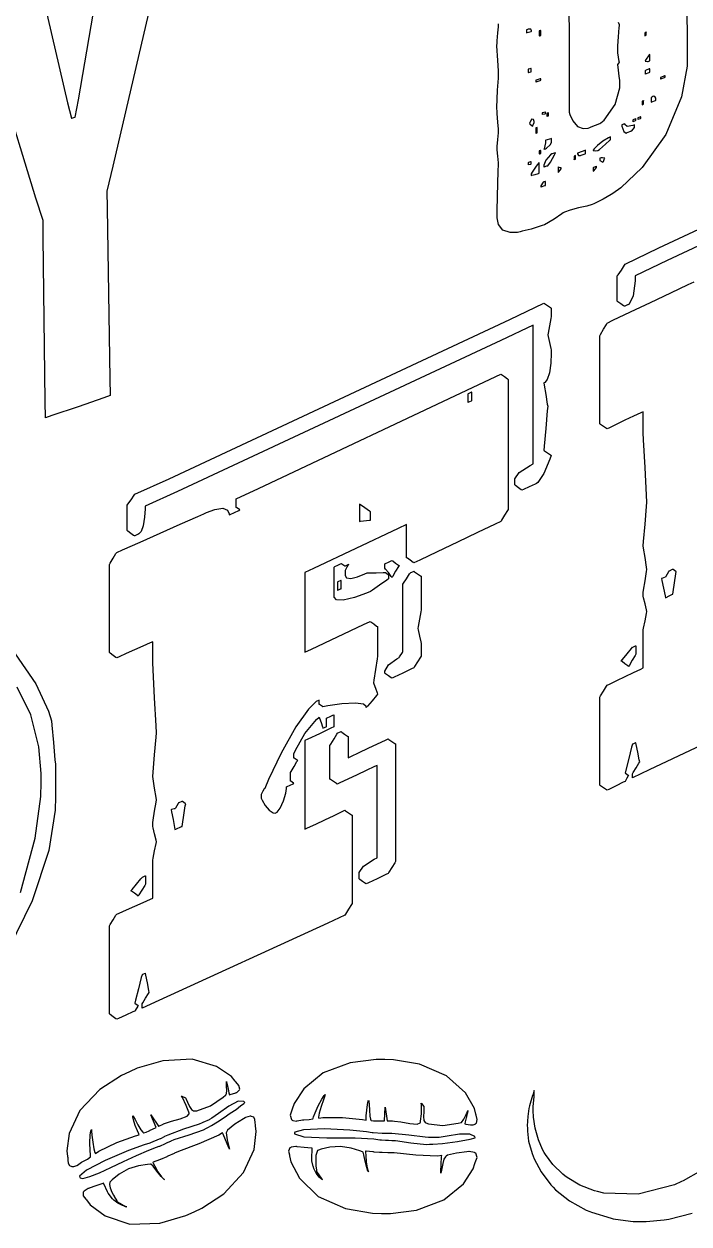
# Model space of a CAD drawing. Extents: x 44 to 313, y 66 to 291.
# Drawn here: x 130.8 to 192, y 70.4 to 180.8 of the extents above; entities that cross this region are included whole.
import ezdxf

# ---------------------------------------------------------------- set-up
doc = ezdxf.new("R2010")
doc.units = 0
doc.header["$MEASUREMENT"] = 0

msp = doc.modelspace()

# ---------------------------------------------------------------- linework, layer by layer
at = {"color": 7}
for points in [[(191.717, 191.999), (191.831, 179.088), (191.841, 177.8), (191.846, 176.864), (191.321, 174.052), (189.859, 170.586), (187.678, 167.571), (185.724, 165.69), (184.996, 165.17), (184.846, 165.065), (184.118, 164.637), (183.479, 164.332), (183.374, 164.288), (183.356, 164.28), (183.241, 164.228), (183.232, 164.218), (183.081, 164.151), (182.597, 164.013), (181.834, 163.835), (181.063, 163.639), (180.562, 163.459), (180.41, 163.372), (180.304, 163.31), (179.602, 162.803), (178.708, 162.279), (178.506, 162.208), (178.302, 162.147), (177.482, 161.899), (176.662, 161.687), (176.459, 161.642), (176.235, 161.593), (175.533, 161.567), (174.872, 161.802), (174.475, 162.328), (174.342, 162.925), (174.342, 163.124), (174.342, 163.569), (174.373, 164.902), (174.457, 167.243), (174.485, 167.816), (174.467, 167.976), (174.413, 168.589), (174.359, 169.184), (174.342, 169.333), (174.359, 169.493), (174.413, 170.123), (174.467, 170.736), (174.485, 170.885), (174.485, 171.097), (174.427, 171.733), (174.351, 172.526), (174.342, 172.685), (174.324, 173.038), (174.387, 174.665), (174.485, 175.773), (174.485, 176.142), (174.485, 176.455), (174.4, 177.391), (174.333, 178.744), (174.342, 179.035), (174.351, 179.195), (174.427, 179.94), (174.485, 180.479), (174.485, 180.658), (174.485, 180.773)], [(144.4, 190.862), (138.985, 167.694), (138.429, 165.383), (138.464, 163.813), (138.73, 148.15), (138.748, 146.579), (138.165, 146.368), (135.806, 145.544), (133.393, 144.737), (132.785, 144.533), (132.767, 146.042), (132.591, 161.159), (132.574, 162.667), (131.903, 164.731), (128.754, 175.106), (125.924, 185.571)], [(131.497, 187.792), (134.813, 173.506), (135.184, 172.085), (135.219, 172.095), (135.501, 172.183), (135.537, 172.192), (135.828, 173.789), (138.562, 189.75)], [(180.939, 185.878), (180.975, 175.956), (180.975, 172.649), (181.038, 172.442), (181.311, 171.844), (181.741, 171.336), (182.263, 171.132), (182.737, 171.181), (182.879, 171.238), (182.985, 171.282), (183.405, 171.45), (183.805, 171.618), (183.903, 171.662), (184.194, 171.909), (185.203, 173.346), (185.631, 174.888), (185.631, 175.401), (185.631, 175.544), (185.569, 175.97), (185.471, 176.786), (185.455, 176.988), (185.455, 177.042), (185.569, 177.192), (185.597, 177.201), (185.579, 177.298), (185.463, 178.092), (185.455, 178.189), (185.455, 178.259), (185.455, 178.417), (185.455, 178.47), (185.455, 178.748), (185.511, 179.582), (185.587, 180.438), (185.597, 180.586), (185.597, 180.663), (185.525, 180.892)]]:
    msp.add_lwpolyline(points, dxfattribs=at)
for points in [[(177.058, 180.233), (177.058, 180.163), (177.058, 180.006), (177.058, 179.953), (177.103, 179.962), (177.473, 180.076), (177.517, 180.093), (177.517, 180.139), (177.442, 180.275), (177.279, 180.287), (177.235, 180.269), (177.191, 180.269), (177.092, 180.233), (177.058, 180.233)], [(178.223, 180.129), (178.223, 180.014), (178.223, 179.757), (178.223, 179.67), (178.24, 179.68), (178.333, 179.704), (178.365, 179.704), (178.365, 179.82), (178.365, 180.078), (178.365, 180.163), (178.329, 180.163), (178.24, 180.139), (178.223, 180.129)], [(187.924, 179.953), (187.924, 179.882), (187.924, 179.724), (187.924, 179.67), (187.941, 179.68), (188.049, 179.732), (188.067, 179.74), (188.067, 179.812), (188.067, 179.97), (188.067, 180.023), (188.049, 180.014), (187.955, 179.953), (187.924, 179.953)], [(187.96, 177.341), (188.031, 177.341), (188.189, 177.307), (188.243, 177.307), (188.259, 177.316), (188.365, 177.369), (188.383, 177.377), (188.383, 177.519), (188.383, 177.836), (188.383, 177.94), (188.347, 177.924), (187.995, 177.429), (187.96, 177.341)], [(177.201, 176.601), (177.201, 176.523), (177.201, 176.343), (177.201, 176.283), (177.227, 176.293), (177.455, 176.345), (177.483, 176.353), (177.483, 176.433), (177.483, 176.612), (177.483, 176.671), (177.455, 176.663), (177.227, 176.611), (177.201, 176.601)], [(187.96, 176.459), (187.96, 176.381), (187.96, 176.203), (187.96, 176.142), (188.004, 176.16), (188.339, 176.302), (188.383, 176.319), (188.383, 176.398), (188.383, 176.576), (188.383, 176.635), (188.339, 176.619), (188.004, 176.477), (187.96, 176.459)], [(177.906, 175.577), (177.906, 175.577), (177.906, 175.472), (177.906, 175.437), (177.95, 175.446), (178.321, 175.561), (178.365, 175.577), (178.365, 175.577), (178.365, 175.685), (178.365, 175.719), (178.321, 175.701), (177.95, 175.595), (177.906, 175.577)], [(189.371, 175.824), (189.371, 175.79), (189.371, 175.711), (189.371, 175.683), (189.416, 175.701), (189.75, 175.843), (189.794, 175.86), (189.794, 175.896), (189.794, 175.974), (189.794, 176), (189.75, 175.984), (189.416, 175.842), (189.371, 175.824)], [(187.678, 173.637), (187.678, 173.559), (187.678, 173.381), (187.678, 173.32), (187.694, 173.33), (187.809, 173.382), (187.818, 173.39), (187.818, 173.47), (187.818, 173.648), (187.818, 173.707), (187.809, 173.699), (187.694, 173.647), (187.678, 173.637)], [(188.524, 173.99), (188.524, 173.885), (188.524, 173.647), (188.524, 173.567), (188.568, 173.585), (188.904, 173.726), (188.948, 173.743), (188.948, 173.743), (188.948, 173.849), (188.948, 173.883), (188.948, 173.937), (188.873, 174.096), (188.71, 174.114), (188.666, 174.096), (188.656, 174.088), (188.542, 174), (188.524, 173.99)], [(178.506, 172.579), (178.506, 172.544), (178.506, 172.466), (178.506, 172.438), (178.532, 172.448), (178.761, 172.5), (178.788, 172.508), (178.788, 172.544), (178.788, 172.623), (178.788, 172.649), (178.761, 172.641), (178.532, 172.588), (178.506, 172.579)], [(178.929, 172.544), (178.929, 172.474), (178.929, 172.315), (178.929, 172.262), (178.945, 172.271), (179.039, 172.296), (179.071, 172.296), (179.071, 172.368), (179.071, 172.526), (179.071, 172.579), (179.071, 172.579), (178.945, 172.554), (178.929, 172.544)], [(187.289, 172.12), (187.289, 172.085), (187.289, 172.007), (187.289, 171.979), (187.315, 171.989), (187.544, 172.077), (187.572, 172.085), (187.572, 172.121), (187.572, 172.2), (187.572, 172.226), (187.536, 172.218), (187.315, 172.129), (187.289, 172.12)], [(177.483, 171.979), (177.465, 171.945), (177.35, 171.662), (177.341, 171.626), (177.35, 171.574), (177.588, 171.371), (177.624, 171.38), (177.632, 171.415), (177.746, 171.698), (177.764, 171.733), (177.764, 171.793), (177.69, 171.975), (177.527, 171.997), (177.483, 171.979)], [(177.906, 171.203), (177.906, 171.081), (177.906, 170.802), (177.906, 170.708), (177.94, 170.708), (178.019, 170.744), (178.047, 170.744), (178.047, 170.869), (178.047, 171.146), (178.047, 171.238), (178.037, 171.23), (177.938, 171.203), (177.906, 171.203)], [(185.808, 171.486), (185.834, 171.345), (185.996, 170.878), (186.216, 170.728), (186.267, 170.744), (186.311, 170.762), (186.646, 170.904), (186.69, 170.921), (186.742, 170.939), (186.972, 171.243), (186.972, 171.344), (186.972, 171.38), (186.972, 171.46), (186.972, 171.486), (186.83, 171.424), (186.319, 171.327), (186.09, 171.526), (186.09, 171.59), (186.063, 171.582), (185.834, 171.496), (185.808, 171.486)], [(186.832, 171.909), (186.832, 171.874), (186.832, 171.795), (186.832, 171.767), (186.858, 171.777), (187.087, 171.892), (187.113, 171.909), (187.113, 171.945), (187.113, 172.023), (187.113, 172.049), (187.087, 172.033), (186.858, 171.927), (186.832, 171.909)], [(178.788, 170.039), (178.788, 169.836), (178.672, 169.271), (178.646, 169.227), (178.664, 169.237), (178.756, 169.263), (178.788, 169.263), (178.884, 169.335), (179.214, 169.638), (179.352, 169.86), (179.352, 169.933), (179.352, 170.004), (179.352, 170.163), (179.352, 170.215), (179.298, 170.199), (178.84, 170.057), (178.788, 170.039)], [(183.198, 169.121), (183.206, 169.113), (183.395, 169.096), (183.603, 169.113), (183.621, 169.121), (183.753, 169.209), (184.321, 169.708), (184.731, 170.083), (184.785, 170.109), (184.785, 170.181), (184.785, 170.339), (184.785, 170.392), (184.605, 170.296), (184.085, 169.966), (183.581, 169.572), (183.282, 169.271), (183.188, 169.139), (183.198, 169.121)], [(178.223, 169.087), (178.223, 169.017), (178.223, 168.858), (178.223, 168.804), (178.258, 168.804), (178.337, 168.84), (178.365, 168.84), (178.365, 168.91), (178.365, 169.069), (178.365, 169.121), (178.347, 169.113), (178.253, 169.087), (178.223, 169.087)], [(178.646, 167.605), (178.672, 167.615), (178.929, 167.702), (178.965, 167.71), (178.999, 167.72), (179.254, 168.046), (179.616, 168.726), (179.704, 168.91), (179.678, 168.902), (179.422, 168.814), (179.388, 168.804), (179.255, 168.708), (178.818, 168.219), (178.646, 167.76), (178.646, 167.605)], [(181.751, 168.874), (181.751, 168.822), (181.825, 168.664), (181.989, 168.646), (182.033, 168.664), (182.077, 168.681), (182.448, 168.822), (182.492, 168.84), (182.492, 168.92), (182.492, 169.098), (182.492, 169.157), (182.412, 169.131), (181.821, 168.902), (181.751, 168.874)], [(177.201, 167.992), (177.201, 167.948), (177.201, 167.849), (177.201, 167.816), (177.227, 167.826), (177.455, 167.878), (177.483, 167.886), (177.483, 167.93), (177.483, 168.03), (177.483, 168.063), (177.411, 168.063), (177.227, 168.002), (177.201, 167.992)], [(177.483, 166.97), (177.483, 166.936), (177.483, 166.856), (177.483, 166.828), (177.553, 166.846), (177.838, 166.922), (178.143, 167.014), (178.223, 167.04), (178.223, 167.279), (178.223, 167.815), (178.223, 167.992), (178.187, 167.976), (177.932, 167.68), (177.571, 167.12), (177.483, 166.97)], [(181.434, 168.592), (181.434, 168.513), (181.434, 168.336), (181.434, 168.275), (181.451, 168.285), (181.565, 168.337), (181.574, 168.345), (181.574, 168.425), (181.574, 168.604), (181.574, 168.664), (181.565, 168.655), (181.451, 168.602), (181.434, 168.592)], [(183.797, 168.415), (183.797, 168.371), (183.797, 168.272), (183.797, 168.239), (183.805, 168.195), (184.07, 168.046), (184.114, 168.063), (184.122, 168.099), (184.238, 168.381), (184.256, 168.415), (184.229, 168.425), (184.037, 168.451), (183.974, 168.451), (183.93, 168.451), (183.805, 168.425), (183.797, 168.415)], [(179.953, 167.605), (179.953, 167.483), (179.953, 167.204), (179.953, 167.11), (179.997, 167.128), (180.233, 167.433), (180.233, 167.533), (180.163, 167.533), (179.987, 167.597), (179.953, 167.605)], [(183.198, 167.533), (183.198, 167.455), (183.198, 167.277), (183.198, 167.217), (183.242, 167.235), (183.48, 167.565), (183.48, 167.676), (183.453, 167.659), (183.224, 167.543), (183.198, 167.533)], [(178.365, 165.77), (178.409, 165.779), (178.744, 165.895), (178.788, 165.912), (178.788, 166), (178.788, 166.198), (178.788, 166.265), (178.77, 166.256), (178.676, 166.229), (178.646, 166.229), (178.592, 166.194), (178.365, 165.876), (178.365, 165.77)]]:
    msp.add_lwpolyline(points, close=True, dxfattribs=at)
at = {"color": 40}
for points in [[(204.814, 165.925), (189.997, 158.997), (187.042, 157.585), (187.042, 157.129), (186.878, 155.761), (186.487, 154.994), (186.373, 154.94), (186.337, 154.923), (186.089, 154.809), (186.054, 154.799), (185.984, 154.843), (185.72, 155.029), (185.455, 155.214), (185.385, 155.258), (185.385, 155.546), (185.385, 156.409), (185.385, 157.292), (185.385, 157.585), (185.473, 157.692), (185.794, 158.12), (186.064, 158.565), (186.126, 158.68), (186.126, 158.68), (189.239, 160.163), (204.866, 167.473)], [(203.896, 119.477), (188.347, 112.149), (186.796, 111.408), (186.796, 111.505), (186.796, 111.723), (186.796, 111.795), (186.866, 111.901), (187.131, 112.329), (187.395, 112.775), (187.465, 112.889), (187.43, 113.065), (187.289, 113.771), (187.147, 114.476), (187.113, 114.653), (187.077, 114.636), (186.83, 114.522), (186.796, 114.512), (186.724, 114.248), (186.46, 113.189), (186.196, 112.131), (186.126, 111.867), (186.16, 111.849), (186.407, 111.672), (186.443, 111.654), (186.407, 111.602), (186.285, 111.385), (186.16, 111.151), (186.126, 111.089), (185.958, 111.011), (185.297, 110.684), (184.634, 110.359), (184.467, 110.279), (184.397, 110.323), (184.132, 110.508), (183.867, 110.692), (183.797, 110.736), (183.797, 111.752), (183.797, 114.795), (183.797, 117.837), (183.797, 118.85), (183.867, 118.956), (184.132, 119.399), (184.397, 119.84), (184.467, 119.944), (184.692, 120.052), (185.367, 120.372), (186.139, 120.738), (186.903, 121.106), (187.563, 121.426), (187.784, 121.532), (187.784, 121.969), (187.784, 123.278), (187.784, 124.588), (187.784, 125.024), (187.818, 125.192), (187.959, 125.871), (188.101, 126.551), (188.137, 126.717), (188.101, 126.86), (187.959, 127.424), (187.818, 127.988), (187.784, 128.129), (187.784, 128.217), (187.784, 128.415), (187.784, 128.481), (187.818, 128.694), (187.959, 129.541), (188.101, 130.387), (188.137, 130.598), (188.101, 130.81), (187.959, 131.674), (187.818, 132.54), (187.784, 132.751), (187.818, 133.157), (187.959, 134.761), (188.101, 136.367), (188.137, 136.772), (188.101, 137.416), (187.959, 139.978), (187.818, 142.524), (187.784, 143.158), (187.784, 143.4), (187.784, 144.128), (187.784, 144.855), (187.784, 145.098), (187.558, 144.992), (186.883, 144.672), (186.112, 144.304), (185.348, 143.938), (184.686, 143.618), (184.467, 143.51), (184.397, 143.554), (184.132, 143.74), (183.867, 143.925), (183.797, 143.969), (183.797, 144.984), (183.797, 148.026), (183.797, 151.069), (183.797, 152.083), (183.867, 152.207), (184.132, 152.678), (184.397, 153.132), (184.467, 153.246), (184.467, 153.246), (185.006, 153.501), (186.621, 154.269), (188.472, 155.152), (190.321, 156.035), (191.937, 156.803), (192.476, 157.056)], [(130, 122.827), (131.906, 120.064), (133.069, 117.54), (133.35, 116.663), (133.385, 116.266), (133.526, 114.671), (133.667, 113.073), (133.703, 112.677), (133.703, 112.303), (133.703, 111.179), (133.703, 110.054), (133.703, 109.678), (133.69, 108.445), (133.099, 104.75), (131.582, 100.123), (129.421, 95.7143)], [(130.492, 100.878), (131.834, 105.865), (132.377, 109.703), (132.398, 110.985), (132.41, 111.81), (132.179, 114.289), (131.434, 117.226), (130.194, 119.768)], [(193.092, 75.2835), (191.478, 74.3659), (191.312, 74.2957), (190.658, 73.9786), (187.328, 73.1365), (184.158, 73.2289), (183.585, 73.3778), (183.294, 73.4494), (181.967, 73.969), (180.797, 74.6661), (180.586, 74.8249), (180.384, 74.9833), (179.488, 75.8472), (178.787, 76.7828), (178.682, 76.9758), (178.526, 77.2513), (178.15, 78.1265), (177.84, 79.2166), (177.694, 80.2005), (177.66, 80.8246), (177.66, 81.0327), (177.668, 81.1569), (177.746, 82.127), (177.764, 82.1972), (177.754, 82.2773), (177.75, 82.5458), (177.764, 82.6562), (177.764, 82.6562), (177.764, 82.6562), (177.764, 82.6562), (177.65, 82.3295), (177.624, 82.2674), (177.596, 82.2067), (177.333, 81.2631), (177.307, 81.1389), (177.279, 81.0161), (177.165, 80.2802), (177.121, 79.4205), (177.13, 79.2346), (177.13, 78.9259), (177.249, 77.9956), (177.562, 76.8615), (177.66, 76.623), (177.748, 76.3859), (178.39, 75.1815), (179.281, 73.9965), (179.494, 73.7665), (179.714, 73.5376), (181.001, 72.5096), (182.535, 71.676), (182.879, 71.5437), (183.046, 71.4735), (184.846, 70.9164), (185.032, 70.8723), (185.225, 70.8381), (186.878, 70.6258), (187.431, 70.6258), (188.057, 70.6258), (189.723, 70.7679), (189.935, 70.8021), (190.146, 70.8381), (192.298, 71.3948)]]:
    msp.add_lwpolyline(points, dxfattribs=at)
for points in [[(141.005, 137.513), (144.17, 138.924), (175.524, 153.583), (178.646, 155.082), (178.717, 155.038), (178.981, 154.853), (179.246, 154.667), (179.317, 154.623), (179.317, 154.43), (179.317, 153.993), (179.317, 153.847), (179.281, 153.68), (179.157, 153.001), (179.033, 152.321), (178.999, 152.153), (179.033, 152.013), (179.157, 151.452), (179.281, 150.909), (179.317, 150.777), (179.317, 150.476), (179.276, 149.575), (179.153, 148.665), (178.944, 148.054), (178.736, 147.786), (178.646, 147.744), (178.681, 147.533), (178.822, 146.667), (178.963, 145.803), (178.999, 145.591), (178.963, 145.186), (178.822, 143.564), (178.681, 141.941), (178.646, 141.534), (178.717, 141.49), (178.981, 141.305), (179.246, 141.119), (179.317, 141.075), (179.211, 140.732), (178.66, 139.405), (178.091, 138.589), (177.976, 138.501), (177.844, 138.439), (177.305, 138.184), (176.768, 137.928), (176.635, 137.866), (176.564, 137.91), (176.301, 138.1), (176.036, 138.307), (175.966, 138.359), (175.966, 138.447), (175.966, 138.646), (175.966, 138.712), (175.966, 138.908), (176.389, 139.493), (177.377, 140.159), (177.66, 140.299), (177.66, 143.492), (177.66, 150.676), (177.66, 153.07), (174.695, 151.65), (144.956, 137.76), (141.957, 136.419), (141.957, 136.161), (141.916, 135.387), (141.793, 134.612), (141.585, 134.089), (141.374, 133.85), (141.288, 133.809), (141.252, 133.792), (141.005, 133.685), (140.971, 133.667), (140.899, 133.711), (140.634, 133.901), (140.37, 134.109), (140.299, 134.162), (140.299, 134.45), (140.299, 135.312), (140.299, 136.196), (140.299, 136.489), (140.378, 136.587), (140.678, 136.989), (140.943, 137.408), (141.005, 137.513)], [(139.347, 132.151), (139.885, 132.388), (141.501, 133.101), (143.351, 133.92), (145.201, 134.746), (146.816, 135.472), (147.355, 135.713), (147.602, 135.826), (148.373, 136.105), (149.101, 136.216), (149.538, 136.051), (149.684, 135.719), (149.684, 135.607), (149.78, 135.651), (150.177, 135.837), (150.574, 136.022), (150.672, 136.066), (150.636, 136.094), (150.388, 136.262), (150.354, 136.278), (150.354, 136.482), (150.354, 136.938), (150.354, 137.09), (152.39, 138.026), (172.667, 147.585), (174.695, 148.555), (174.765, 148.511), (175.03, 148.322), (175.295, 148.114), (175.367, 148.06), (175.367, 145.072), (175.367, 138.345), (175.367, 136.102), (175.295, 135.997), (175.03, 135.569), (174.765, 135.123), (174.695, 135.008), (174.157, 134.754), (172.541, 133.987), (170.691, 133.103), (168.841, 132.22), (167.226, 131.452), (166.688, 131.197), (166.616, 131.241), (166.351, 131.428), (166.088, 131.612), (166.018, 131.656), (166.018, 132.041), (166.018, 133.192), (166.018, 134.342), (166.018, 134.725), (165.24, 134.356), (157.453, 130.686), (156.669, 130.315), (156.669, 129.399), (156.669, 126.647), (156.669, 123.897), (156.669, 122.979), (157.269, 123.261), (159.667, 124.39), (162.065, 125.519), (162.667, 125.801), (162.737, 125.757), (163, 125.572), (163.264, 125.386), (163.336, 125.342), (163.336, 125.003), (163.336, 123.985), (163.336, 122.966), (163.336, 122.626), (163.3, 122.379), (163.16, 121.392), (163.018, 120.403), (162.983, 120.157), (163.018, 120.06), (163.16, 119.658), (163.3, 119.239), (163.336, 119.133), (163.238, 119.01), (162.837, 118.517), (162.418, 118.022), (162.314, 117.898), (162.314, 117.974), (162.062, 118.197), (161.312, 118.305), (160.066, 118.226), (158.76, 118.044), (158.327, 117.968), (158.291, 117.986), (158.008, 118.164), (157.974, 118.181), (157.974, 118.278), (157.974, 118.497), (157.974, 118.569), (157.693, 118.437), (156.988, 117.744), (155.826, 116.114), (154.486, 113.683), (153.327, 111.27), (152.965, 110.455), (152.929, 110.403), (152.805, 110.187), (152.681, 109.952), (152.647, 109.89), (152.647, 109.802), (152.647, 109.604), (152.647, 109.538), (152.718, 109.369), (152.999, 108.893), (153.382, 108.445), (153.732, 108.209), (153.941, 108.17), (153.988, 108.197), (154.11, 108.277), (154.394, 108.647), (154.705, 109.305), (154.905, 110.009), (154.976, 110.45), (154.976, 110.596), (155.046, 110.623), (155.31, 110.742), (155.574, 110.878), (155.645, 110.913), (155.61, 110.94), (155.363, 111.108), (155.328, 111.125), (155.328, 111.319), (155.328, 111.756), (155.328, 111.901), (155.399, 112.016), (155.663, 112.466), (155.926, 112.915), (155.998, 113.029), (155.962, 113.047), (155.68, 113.225), (155.645, 113.242), (155.645, 113.339), (155.645, 113.558), (155.645, 113.63), (155.786, 113.975), (156.65, 115.509), (157.726, 116.796), (157.974, 117.016), (158.008, 116.92), (158.149, 116.519), (158.291, 116.1), (158.327, 115.994), (158.361, 116.012), (158.608, 116.126), (158.644, 116.134), (158.644, 116.328), (158.644, 116.765), (158.644, 116.91), (158.714, 116.946), (158.979, 117.07), (159.243, 117.194), (159.315, 117.228), (159.315, 117.088), (159.315, 116.665), (159.315, 116.242), (159.315, 116.1), (159.051, 115.977), (157.992, 115.483), (156.934, 114.989), (156.669, 114.865), (156.669, 113.851), (156.669, 110.804), (156.669, 107.738), (156.669, 106.715), (156.916, 106.828), (157.659, 107.169), (158.503, 107.567), (159.347, 107.971), (160.089, 108.326), (160.338, 108.443), (160.408, 108.399), (160.672, 108.215), (160.937, 108.03), (161.007, 107.986), (161.007, 106.972), (161.007, 103.929), (161.007, 100.886), (161.007, 99.8721), (160.937, 99.7659), (160.672, 99.3387), (160.408, 98.8935), (160.338, 98.7778), (158.785, 98.0556), (143.236, 90.938), (141.676, 90.2409), (141.676, 90.3386), (141.676, 90.5563), (141.676, 90.6279), (141.746, 90.7341), (142.01, 91.1585), (142.274, 91.5818), (142.346, 91.6862), (142.31, 91.8626), (142.169, 92.5682), (142.028, 93.2737), (141.993, 93.4501), (141.957, 93.4339), (141.71, 93.3277), (141.676, 93.3097), (141.604, 93.0451), (141.34, 92.0048), (141.075, 90.9645), (141.005, 90.6999), (141.039, 90.6734), (141.288, 90.5055), (141.323, 90.4875), (141.288, 90.4353), (141.039, 90.012), (141.005, 89.9583), (140.837, 89.8881), (140.176, 89.5876), (139.514, 89.2888), (139.347, 89.2168), (139.276, 89.2609), (139.011, 89.4514), (138.748, 89.6592), (138.678, 89.7117), (138.678, 90.726), (138.678, 93.7687), (138.678, 96.8114), (138.678, 97.8256), (138.748, 97.9318), (139.011, 98.3548), (139.276, 98.7792), (139.347, 98.884), (139.572, 98.9845), (140.247, 99.2851), (141.017, 99.6252), (141.782, 99.9656), (142.442, 100.265), (142.663, 100.365), (142.663, 100.802), (142.663, 102.111), (142.663, 103.422), (142.663, 103.857), (142.697, 104.025), (142.839, 104.705), (142.98, 105.384), (143.015, 105.551), (142.98, 105.693), (142.839, 106.258), (142.697, 106.821), (142.663, 106.962), (142.663, 107.05), (142.663, 107.249), (142.663, 107.315), (142.697, 107.527), (142.839, 108.37), (142.98, 109.194), (143.015, 109.397), (142.98, 109.609), (142.839, 110.473), (142.697, 111.337), (142.663, 111.548), (142.697, 111.945), (142.839, 113.546), (142.98, 115.165), (143.015, 115.571), (142.98, 116.214), (142.839, 118.781), (142.697, 121.347), (142.663, 121.991), (142.663, 122.233), (142.663, 122.961), (142.663, 123.688), (142.663, 123.931), (142.438, 123.832), (141.763, 123.531), (140.991, 123.191), (140.226, 122.851), (139.566, 122.55), (139.347, 122.45), (139.276, 122.494), (139.011, 122.684), (138.748, 122.891), (138.678, 122.943), (138.678, 123.957), (138.678, 127), (138.678, 130.043), (138.678, 131.057), (138.748, 131.173), (139.011, 131.618), (139.276, 132.045), (139.347, 132.151)], [(171.662, 146.72), (171.662, 146.527), (171.662, 146.09), (171.662, 145.944), (171.697, 145.962), (171.979, 146.104), (172.015, 146.12), (172.015, 146.315), (172.015, 146.751), (172.015, 146.896), (171.979, 146.88), (171.697, 146.738), (171.662, 146.72)], [(161.678, 136.595), (161.678, 136.397), (161.678, 135.801), (161.678, 135.206), (161.678, 135.008), (161.775, 135.018), (162.595, 135.106), (162.701, 135.114), (162.701, 135.308), (162.701, 135.745), (162.701, 135.89), (162.595, 135.961), (162.176, 136.242), (161.775, 136.525), (161.678, 136.595)], [(164.006, 131.093), (164.076, 131.129), (164.341, 131.251), (164.605, 131.375), (164.677, 131.41), (164.747, 131.366), (165.012, 131.181), (165.275, 130.995), (165.347, 130.951), (165.275, 130.846), (165.012, 130.418), (164.747, 129.973), (164.677, 129.858), (164.605, 129.946), (164.341, 130.295), (164.076, 130.626), (164.006, 130.704), (164.006, 130.802), (164.006, 131.021), (164.006, 131.093)], [(159.349, 130.81), (159.42, 130.846), (159.684, 130.969), (159.949, 131.093), (160.021, 131.127), (160.055, 131.111), (160.338, 130.934), (160.373, 130.917), (160.408, 130.934), (160.654, 131.049), (160.69, 131.057), (160.654, 131.005), (160.532, 130.788), (160.408, 130.554), (160.373, 130.492), (160.373, 130.395), (160.373, 130.178), (160.373, 130.105), (160.373, 130.035), (160.499, 129.821), (160.875, 129.757), (161.503, 129.912), (162.168, 130.179), (162.384, 130.281), (162.591, 130.281), (163.212, 130.286), (163.873, 130.307), (164.042, 130.315), (164.076, 130.299), (164.323, 130.123), (164.358, 130.105), (164.358, 130.008), (164.358, 129.789), (164.358, 129.716), (164.191, 129.602), (163.529, 129.135), (162.868, 128.668), (162.701, 128.552), (162.34, 128.404), (161.239, 128.01), (160.191, 127.759), (159.56, 127.798), (159.349, 128.046), (159.349, 128.129), (159.349, 128.465), (159.349, 129.469), (159.349, 130.476), (159.349, 130.81)], [(166.371, 130.281), (166.405, 130.299), (166.652, 130.413), (166.688, 130.422), (166.758, 130.377), (167.022, 130.193), (167.287, 130.007), (167.357, 129.963), (167.357, 129.576), (167.357, 128.411), (167.357, 127.248), (167.357, 126.86), (167.321, 126.693), (167.199, 126.013), (167.075, 125.334), (167.04, 125.166), (167.075, 125.025), (167.199, 124.465), (167.321, 123.921), (167.357, 123.789), (167.357, 123.498), (167.357, 122.845), (167.357, 122.626), (167.287, 122.52), (167.022, 122.093), (166.758, 121.648), (166.688, 121.532), (166.484, 121.436), (165.681, 121.056), (164.88, 120.678), (164.677, 120.58), (164.605, 120.624), (164.341, 120.81), (164.076, 120.995), (164.006, 121.039), (164.006, 121.23), (164.345, 121.802), (165.126, 122.379), (165.347, 122.484), (165.381, 122.538), (165.629, 122.961), (165.665, 123.013), (165.665, 123.787), (165.665, 126.106), (165.665, 128.444), (165.665, 129.223), (165.735, 129.321), (166.017, 129.74), (166.299, 130.176), (166.371, 130.281)], [(189.478, 129.752), (189.512, 129.576), (189.653, 128.87), (189.794, 128.165), (189.83, 127.988), (189.901, 128.024), (190.164, 128.147), (190.428, 128.271), (190.5, 128.305), (190.535, 128.517), (190.658, 129.36), (190.781, 130.185), (190.817, 130.387), (190.781, 130.405), (190.535, 130.581), (190.5, 130.598), (190.464, 130.581), (190.182, 130.44), (190.147, 130.422), (190.111, 130.369), (189.865, 129.946), (189.83, 129.892), (189.794, 129.876), (189.512, 129.762), (189.478, 129.752)], [(159.668, 129.433), (159.668, 129.241), (159.668, 128.804), (159.668, 128.658), (159.702, 128.676), (159.949, 128.791), (159.985, 128.8), (159.985, 128.994), (159.985, 129.431), (159.985, 129.576), (159.957, 129.567), (159.702, 129.451), (159.668, 129.433)], [(186.796, 123.436), (186.83, 123.454), (187.077, 123.57), (187.113, 123.578), (187.113, 123.385), (187.113, 122.949), (187.113, 122.803), (187.042, 122.688), (186.778, 122.238), (186.513, 121.788), (186.443, 121.672), (186.371, 121.716), (186.107, 121.907), (185.844, 122.115), (185.773, 122.167), (185.878, 122.3), (186.297, 122.816), (186.698, 123.314), (186.796, 123.436)], [(159.668, 115.535), (159.702, 115.553), (159.949, 115.667), (159.985, 115.675), (160.055, 115.631), (160.32, 115.447), (160.584, 115.262), (160.654, 115.218), (160.654, 114.975), (160.654, 114.248), (160.654, 113.52), (160.654, 113.278), (160.901, 113.396), (161.644, 113.746), (162.489, 114.142), (163.333, 114.538), (164.076, 114.888), (164.324, 115.006), (164.394, 114.961), (164.659, 114.777), (164.922, 114.591), (164.994, 114.547), (164.994, 111.84), (164.994, 105.748), (164.994, 103.717), (164.922, 103.612), (164.659, 103.183), (164.394, 102.738), (164.324, 102.622), (164.12, 102.526), (163.318, 102.147), (162.516, 101.768), (162.314, 101.67), (162.242, 101.714), (161.977, 101.901), (161.713, 102.085), (161.642, 102.129), (161.642, 102.227), (161.642, 102.446), (161.642, 102.518), (161.642, 102.712), (162.062, 103.294), (163.026, 103.937), (163.3, 104.069), (163.3, 105.133), (163.3, 108.321), (163.3, 111.51), (163.3, 112.572), (163.052, 112.455), (162.31, 112.103), (161.466, 111.708), (160.621, 111.312), (159.879, 110.961), (159.632, 110.842), (159.56, 110.887), (159.296, 111.073), (159.033, 111.257), (158.962, 111.301), (158.962, 111.69), (158.962, 112.854), (158.962, 114.019), (158.962, 114.406), (159.041, 114.53), (159.34, 114.997), (159.606, 115.43), (159.668, 115.535)], [(144.356, 108.479), (144.391, 108.303), (144.533, 107.593), (144.673, 106.866), (144.709, 106.679), (144.779, 106.707), (145.308, 106.936), (145.38, 106.962), (145.415, 107.174), (145.539, 108.004), (145.661, 108.833), (145.697, 109.044), (145.661, 109.07), (145.415, 109.238), (145.38, 109.255), (145.344, 109.238), (145.062, 109.124), (145.028, 109.115), (144.992, 109.062), (144.744, 108.639), (144.709, 108.585), (144.621, 108.585), (144.382, 108.497), (144.356, 108.479)], [(141.676, 102.27), (141.71, 102.288), (141.957, 102.395), (141.993, 102.412), (141.993, 102.219), (141.993, 101.782), (141.993, 101.636), (141.921, 101.53), (141.657, 101.089), (141.394, 100.648), (141.323, 100.542), (141.252, 100.595), (140.987, 100.802), (140.722, 100.991), (140.652, 101.035), (140.757, 101.159), (141.176, 101.654), (141.578, 102.147), (141.676, 102.27)]]:
    msp.add_lwpolyline(points, close=True, dxfattribs=at)
at = {"color": 32}
for points in [[(150.247, 83.5381), (149.896, 83.9417), (148.528, 84.8762), (146.279, 85.5363), (143.581, 85.4082), (141.239, 84.7245), (140.512, 84.3841), (139.794, 84.0564), (137.787, 82.7458), (135.952, 80.8179), (134.975, 78.7245), (134.765, 77.1109), (134.831, 76.5888), (134.837, 76.5073), (134.848, 76.2579), (134.889, 75.9714), (135.015, 75.7661), (135.22, 75.6765), (135.29, 75.6708), (135.395, 75.6708), (135.678, 75.7604), (135.713, 75.777), (135.739, 75.795), (136.119, 76.0677), (136.172, 76.0938), (136.233, 76.1379), (136.652, 76.3584), (136.948, 76.557), (136.948, 76.623), (136.938, 76.7472), (136.914, 77.144), (136.89, 77.8454), (136.912, 78.5537), (136.969, 78.9686), (137.018, 79.0924), (137.035, 78.9615), (137.074, 78.5633), (137.147, 77.9156), (137.251, 77.3024), (137.346, 76.9648), (137.407, 76.8696), (137.716, 77.0738), (139.351, 77.8813), (141.075, 78.4945), (141.428, 78.5992), (141.374, 78.679), (141.25, 78.9534), (141.061, 79.4508), (140.907, 79.9539), (140.837, 80.239), (140.829, 80.3271), (140.889, 80.2569), (141.042, 79.991), (141.296, 79.5129), (141.563, 79.054), (141.738, 78.8197), (141.817, 78.7756), (141.843, 78.759), (142.059, 78.8293), (142.328, 78.97), (142.382, 78.9862), (142.434, 79.0141), (142.927, 79.2427), (142.981, 79.2688), (142.486, 80.4333), (143.192, 79.375), (143.226, 79.393), (143.615, 79.5694), (143.651, 79.5874), (143.826, 79.6643), (144.381, 79.8368), (145.19, 80.0682), (145.819, 80.3067), (146.029, 80.5311), (146.014, 80.5737), (145.978, 80.6619), (145.754, 81.3015), (145.405, 82.0289), (145.308, 82.1612), (145.335, 82.145), (145.679, 81.9781), (145.697, 81.9506), (145.747, 81.8653), (145.867, 81.5908), (146.032, 81.2105), (146.222, 80.9089), (146.41, 80.7861), (146.473, 80.7861), (146.728, 80.7956), (147.985, 81.2588), (149.153, 82.0568), (149.365, 82.2332), (149.41, 82.2593), (149.48, 82.6163), (149.445, 83.0972), (149.437, 83.1854), (149.437, 83.2651), (149.437, 83.5021), (149.437, 83.5021), (149.437, 83.5021), (149.48, 83.3092), (149.56, 82.9744), (149.578, 82.9028), (149.594, 82.8241), (149.674, 82.4675), (149.718, 82.2674), (149.718, 82.2674), (149.789, 82.2949), (150.318, 82.4632), (150.354, 82.4798), (150.388, 82.4978), (150.627, 82.7003), (150.636, 82.7264), (150.662, 82.798), (150.586, 83.119), (150.318, 83.4595), (150.247, 83.5381)], [(172.402, 80.5035), (172.26, 81.0218), (171.432, 82.4632), (169.698, 84.0274), (167.217, 85.0829), (164.809, 85.4964), (164.006, 85.5126), (163.216, 85.5253), (160.842, 85.2152), (158.352, 84.2836), (156.565, 82.8298), (155.673, 81.4627), (155.505, 80.9625), (155.469, 80.8577), (155.292, 80.385), (155.417, 79.991), (155.505, 79.9402), (155.539, 79.9137), (155.892, 79.8601), (155.928, 79.8682), (155.962, 79.8781), (156.431, 79.9663), (156.493, 79.9744), (156.571, 79.9842), (157.043, 79.9938), (157.391, 80.0724), (157.409, 80.1165), (157.453, 80.2308), (157.599, 80.6027), (157.88, 81.2493), (158.207, 81.8776), (158.436, 82.2194), (158.538, 82.3034), (158.495, 82.1778), (158.359, 81.8032), (158.145, 81.183), (157.977, 80.578), (157.92, 80.228), (157.938, 80.1165), (158.3, 80.1702), (160.125, 80.1867), (161.951, 79.9938), (162.314, 79.9402), (162.296, 80.0283), (162.301, 80.3257), (162.352, 80.8577), (162.436, 81.3897), (162.497, 81.686), (162.524, 81.7742), (162.55, 81.686), (162.571, 81.3841), (162.591, 80.844), (162.628, 80.3106), (162.686, 80.0171), (162.737, 79.9402), (162.753, 79.9137), (162.982, 79.8781), (163.282, 79.8781), (163.336, 79.8682), (163.495, 79.8682), (163.852, 79.8682), (163.971, 79.8682), (164.042, 81.1389), (164.218, 79.8682), (164.341, 79.8682), (164.618, 79.8682), (164.711, 79.8682), (164.902, 79.8615), (165.475, 79.7733), (166.303, 79.6315), (166.978, 79.5817), (167.279, 79.7084), (167.287, 79.7638), (167.295, 79.852), (167.375, 80.5229), (167.384, 81.3333), (167.357, 81.4917), (167.375, 81.4656), (167.605, 81.1939), (167.605, 81.1029), (167.612, 81.0038), (167.597, 80.6993), (167.574, 80.2792), (167.609, 79.9179), (167.724, 79.7207), (167.782, 79.6918), (168.019, 79.5874), (169.35, 79.459), (170.753, 79.6671), (171.027, 79.7278), (171.079, 79.7373), (171.3, 80.0283), (171.485, 80.4609), (171.52, 80.5395), (171.546, 80.5931), (171.662, 80.8221), (171.662, 80.8221), (171.662, 80.8221), (171.617, 80.6277), (171.537, 80.2929), (171.52, 80.221), (171.502, 80.1426), (171.422, 79.7856), (171.38, 79.5874), (171.38, 79.5874), (171.458, 79.5789), (171.901, 79.5154), (172.049, 79.5154), (172.138, 79.5154), (172.384, 79.605), (172.402, 79.6216), (172.455, 79.6756), (172.521, 79.998), (172.428, 80.4072), (172.402, 80.5035)], [(147.215, 79.6918), (146.94, 79.5775), (145.498, 79.0981), (144.038, 78.5647), (143.757, 78.4229), (143.721, 78.4063), (143.368, 78.2285), (143.334, 78.2105), (143.254, 78.1763), (142.47, 77.8496), (142.382, 77.8235), (141.885, 77.6799), (140.429, 77.1493), (138.283, 76.2399), (136.58, 75.3375), (135.928, 74.7917), (135.96, 74.6827), (135.973, 74.6414), (136.239, 74.585), (136.863, 74.749), (137.75, 75.1071), (138.818, 75.5964), (139.984, 76.1503), (141.169, 76.7031), (142.289, 77.1881), (143.015, 77.4665), (143.264, 77.5409), (143.308, 77.5589), (143.844, 77.797), (143.897, 77.8235), (143.932, 77.8411), (144.321, 78.0175), (144.356, 78.0341), (144.629, 78.1498), (146.006, 78.577), (147.345, 79.0582), (147.602, 79.1986), (147.723, 79.2593), (148.078, 79.4604), (148.634, 79.7966), (149.224, 80.1769), (149.802, 80.567), (150.326, 80.9336), (150.752, 81.2437), (151.034, 81.4641), (151.134, 81.5523), (151.129, 81.5619), (151.059, 81.6515), (150.533, 81.6723), (149.665, 81.2229), (148.718, 80.5561), (148.103, 80.1247), (147.884, 80.0104), (147.84, 79.9842), (147.275, 79.7197), (147.215, 79.6918)], [(152.117, 79.411), (152.104, 79.4879), (152.09, 79.7221), (152.064, 79.998), (151.958, 80.2005), (151.761, 80.2887), (151.694, 80.2929), (151.641, 80.3025), (151.209, 80.1783), (151.165, 80.1508), (151.023, 80.046), (150.212, 79.557), (149.542, 79.0141), (149.472, 78.8818), (149.418, 78.7852), (149.502, 78.136), (149.709, 77.4001), (149.718, 77.2583), (149.674, 77.3906), (149.129, 78.6433), (149.085, 78.7756), (148.748, 78.5551), (146.918, 77.749), (145.036, 77.0654), (144.675, 76.9056), (144.621, 76.8794), (144.056, 76.6149), (144.004, 76.5888), (143.95, 76.5623), (143.386, 76.3242), (143.334, 76.3062), (143.272, 76.2801), (142.715, 76.0772), (142.663, 76.0596), (142.697, 75.9809), (142.849, 75.6969), (143.144, 75.1995), (143.472, 74.7353), (143.677, 74.5077), (143.757, 74.4721), (143.669, 74.5077), (143.433, 74.7571), (143.05, 75.2436), (142.694, 75.6969), (142.503, 75.8913), (142.452, 75.8832), (142.178, 75.8652), (141.362, 75.7439), (140.428, 75.456), (139.579, 74.9748), (138.941, 74.4541), (138.748, 74.2597), (138.71, 74.2227), (138.678, 74.0311), (138.752, 73.7002), (138.91, 73.3227), (139.051, 73.0458), (139.101, 72.9548), (139.117, 72.9202), (139.355, 72.5318), (139.383, 72.4958), (139.435, 72.4256), (140.167, 71.9847), (140.265, 71.9667), (140.265, 71.9667), (140.155, 71.9889), (139.867, 72.0824), (139.46, 72.2947), (139.099, 72.5674), (138.994, 72.6722), (138.958, 72.7163), (138.57, 73.2109), (138.535, 73.2716), (138.508, 73.3517), (138.165, 74.0752), (138.148, 74.1535), (138.077, 74.1274), (137.433, 73.8946), (136.824, 73.6783), (136.772, 73.6604), (136.718, 73.6438), (136.339, 73.4138), (136.313, 73.3778), (136.263, 73.3048), (136.277, 72.9781), (136.507, 72.6736), (136.561, 72.602), (136.9, 72.1663), (138.272, 71.1316), (140.55, 70.3887), (143.312, 70.4783), (145.723, 71.1634), (146.473, 71.5077), (147.191, 71.8439), (149.195, 73.1753), (151.027, 75.1293), (151.994, 77.2488), (152.188, 78.8843), (152.117, 79.411)], [(168.028, 78.3527), (167.728, 78.3703), (166.219, 78.5689), (164.676, 78.715), (164.358, 78.7054), (164.235, 78.7054), (163.958, 78.7054), (163.865, 78.7054), (163.777, 78.715), (162.931, 78.759), (162.843, 78.7756), (162.333, 78.8638), (160.786, 79.018), (158.458, 79.1284), (156.541, 79.054), (155.727, 78.8416), (155.715, 78.7396), (155.707, 78.6888), (156.557, 78.4035), (158.692, 78.3223), (161.297, 78.2987), (162.993, 78.2299), (163.548, 78.1403), (163.715, 78.1403), (164.091, 78.1043), (164.218, 78.1043), (164.341, 78.1043), (164.667, 78.0796), (164.711, 78.0701), (165.002, 78.0535), (166.423, 77.8411), (167.842, 77.7007), (168.135, 77.7173), (168.43, 77.7173), (169.315, 77.8013), (170.708, 77.9914), (171.865, 78.1939), (172.332, 78.3167), (172.332, 78.3167), (172.309, 78.4257), (171.848, 78.6652), (170.881, 78.6391), (169.747, 78.4613), (169.012, 78.3527), (168.768, 78.3527), (168.582, 78.3527), (168.166, 78.3527), (168.028, 78.3527)], [(172.296, 75.9534), (172.331, 76.0596), (172.508, 76.5143), (172.382, 76.8918), (172.296, 76.9415), (172.252, 76.9676), (171.785, 77.0558), (171.733, 77.046), (171.556, 77.0117), (170.612, 76.9151), (169.773, 76.7112), (169.65, 76.623), (169.586, 76.5789), (169.453, 76.3517), (169.35, 75.9534), (169.273, 75.5026), (169.197, 75.1748), (169.157, 75.0715), (169.174, 75.2038), (169.245, 76.5609), (169.263, 76.6932), (168.866, 76.641), (166.864, 76.7126), (164.862, 76.9235), (164.465, 76.9415), (164.279, 76.9415), (163.785, 76.9676), (163.725, 76.9758), (163.539, 76.9758), (163.044, 77.0033), (162.983, 77.0117), (162.912, 77.0213), (162.304, 77.0738), (162.242, 77.0819), (162.242, 76.9842), (162.256, 76.6907), (162.304, 76.1175), (162.391, 75.5495), (162.471, 75.2479), (162.524, 75.1777), (162.453, 75.2479), (162.347, 75.5731), (162.216, 76.1739), (162.097, 76.7362), (162.012, 76.9952), (161.961, 77.0117), (161.705, 77.1151), (160.914, 77.3617), (159.945, 77.5106), (158.968, 77.4541), (158.163, 77.2735), (157.904, 77.1881), (157.832, 77.162), (157.674, 76.677), (157.656, 76.0554), (157.656, 75.8472), (157.656, 75.7149), (157.718, 75.3622), (157.728, 75.3181), (157.744, 75.2299), (158.211, 74.4982), (158.291, 74.4361), (158.291, 74.4361), (158.198, 74.4996), (157.973, 74.7049), (157.696, 75.0768), (157.491, 75.4902), (157.445, 75.6348), (157.427, 75.6888), (157.303, 76.2056), (157.303, 76.3764), (157.311, 76.4646), (157.321, 77.2763), (157.339, 77.3645), (157.267, 77.374), (156.588, 77.4347), (155.944, 77.4968), (155.892, 77.5049), (155.838, 77.5148), (155.397, 77.4622), (155.363, 77.4347), (155.289, 77.385), (155.164, 77.0862), (155.24, 76.7387), (155.258, 76.659), (155.373, 76.1199), (156.154, 74.5917), (157.876, 72.9287), (160.406, 71.8083), (162.894, 71.3796), (163.725, 71.3673), (164.524, 71.3493), (166.933, 71.658), (169.452, 72.602), (171.249, 74.0763), (172.134, 75.4532), (172.296, 75.9534)]]:
    msp.add_lwpolyline(points, close=True, dxfattribs=at)

doc.saveas('drawing.dxf')
